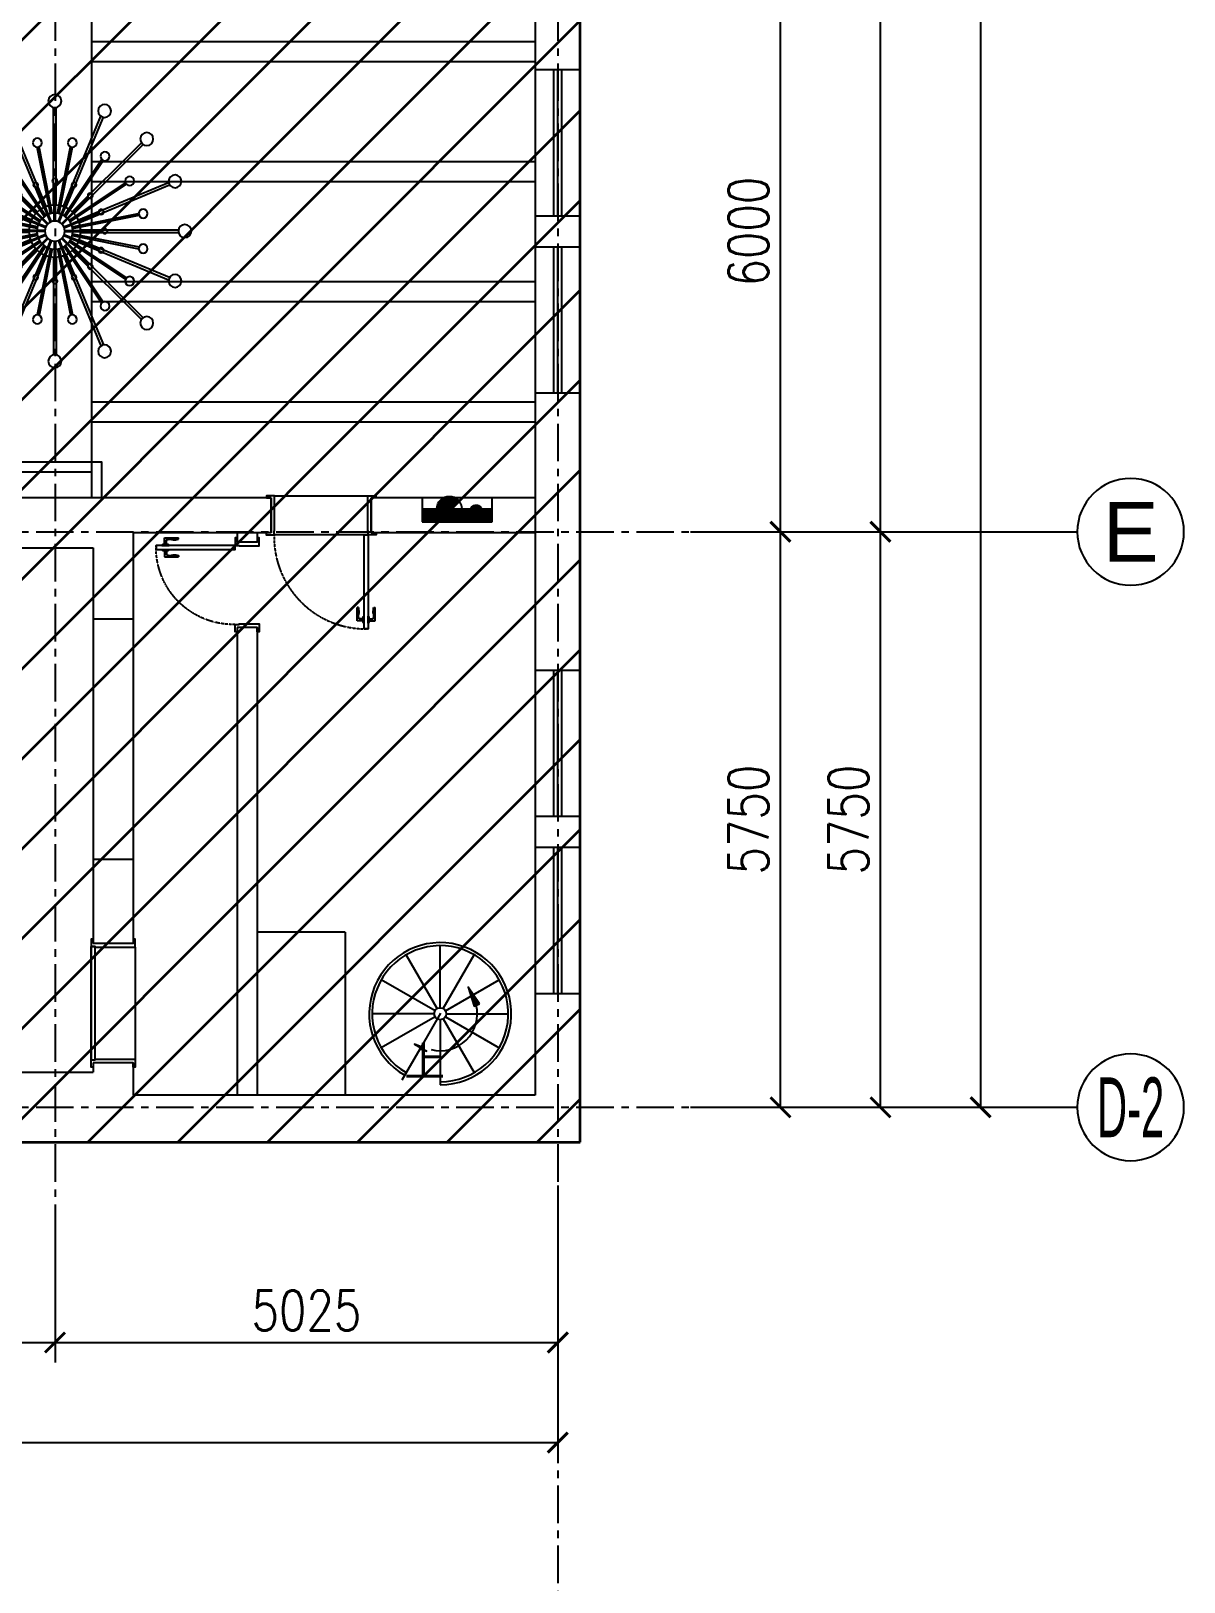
# Model space of a CAD drawing. Header units: millimetres. Extents: x -6033 to 120673, y -4970 to 90533.
# Drawn here: x 109150 to 120673, y 13727 to 29224 of the extents above; entities that cross this region are included whole.
import ezdxf
from ezdxf.enums import TextEntityAlignment as Align

# ---------------------------------------------------------------- set-up
doc = ezdxf.new("R2010")
doc.units = ezdxf.units.MM
doc.linetypes.add('I-AR$0$CENTER', pattern=[2, 1.25, -0.25, 0.25, -0.25])
doc.linetypes.add('I-AR$0$DASH', pattern=[0.35, 0.25, -0.1])
doc.layers.get('DefPoints').update_dxf_attribs({"color": 250})
for name, color, linetype in [('I-AR$0$0-建-楼梯', 1, 'Continuous'), ('I-AR$0$0-建-轴号', 1, 'Continuous'), ('I-AR$0$1-窗', 2, 'Continuous'), ('I-AR$0$A-Fire box', 12, 'Continuous'), ('I-AR$0$A-stairs', 2, 'Continuous'), ('I-AR$0$AXIS_TEXT', 7, 'Continuous'), ('I-AR$0$D-BASE-INTWALL', 1, 'Continuous'), ('I-AR$0$D-BASE-WALL', 4, 'Continuous'), ('I-AR$0$GZET_DIM_1-200_平面尺寸标注', 1, 'Continuous'), ('I-AR$0$I—平面—装饰面层线', 4, 'Continuous'), ('I-AR$0$I—平面—门', 1, 'Continuous'), ('I-CEILING$0$0-LIGHT-RC', 1, 'Continuous'), ('I-CEILING$0$2-天花', 5, 'Continuous'), ('I-CEILING$0$I-RCP-AIR', 64, 'Continuous'), ('I-CEILING$0$I-RCP-COVER', 10, 'Continuous'), ('天花', 7, 'Continuous')]:
    doc.layers.add(name, color=color, linetype=linetype)
for name, color, linetype, lineweight in [('I-AR$0$GZET_COL_GRID_1-200_轴线', 8, 'I-AR$0$CENTER', 25), ('I-AR$0$I-SCOPE', 252, 'Continuous', 35), ('I-AR$0$消火栓', 10, 'Continuous', 70)]:
    doc.layers.add(name, color=color, linetype=linetype, lineweight=lineweight)
doc.styles.add('I-AR$0$GZET-DIMT', font='romans.shx', dxfattribs={"width": 0.8})
doc.styles.add('I-AR$0$GZET-HT', font='arial.ttf', dxfattribs={"width": 0.8})
doc.styles.add('I-AR$0$XD2008', font='simhei.ttf', dxfattribs={"width": 0.7})
doc.styles.add('I-CEILING$0$黑体', font='simhei.ttf', dxfattribs={"height": 600})
doc.dimstyles.new('I-AR$0$GZET_200', dxfattribs={"dimscale": 200, "dimtxt": 2, "dimasz": 1, "dimexe": 1, "dimexo": 1.5, "dimgap": 0.6, "dimtad": 1, "dimdec": 0, "dimrnd": 0.005, "dimzin": 0, "dimdsep": 46, "dimtxsty": 'I-AR$0$GZET-DIMT', "dimblk": 'I-AR$0$_ArchTick', "dimcen": 0.125, "dimclrd": 1, "dimclre": 1, "dimclrt": 2, "dimadec": 0, "dimazin": 0, "dimtfac": 1, "dimtdec": 0, "dimtix": 1, "dimtmove": 2, "dimatfit": 3, "dimldrblk": 'I-AR$0$_Dot', "dimfxl": 1, "dimtvp": 1, "dimtolj": 1, "dimtzin": 0, "dimarcsym": 0})

# ---------------------------------------------------------------- blocks, each defined once
blk = doc.blocks.new('I-AR$0$X1')
at = {"color": 0}
for p, q in [((-121.7816302322499, 159.0280234513048), (-45.30731822534835, 82.55371144440414)), ((-118.2329114106287, 169.621440253416), (-38.23625041348259, 89.624779256269)), ((-113.9407983626352, 179.4714628291522), (-31.16518260161683, 96.69584706813475)), ((-108.9776515230851, 188.6504516133336), (-24.09411478975198, 103.7669148800005)), ((-103.3921645016771, 197.2071002156563), (-17.02304697788622, 110.8379826918663)), ((-97.215837892325, 205.1729092300357), (-9.951979166020465, 117.9090505037311)), ((-90.46661670734011, 212.5658236687814), (-2.880911354155614, 124.9801183155969)), ((-89.98775596957148, 36.27059759980784), (86.78893932706524, 213.0472928964446)), ((-83.15077684868265, 219.3921194338545), (4.190156457710145, 132.0511861274626)), ((-75.26355380940095, 225.6470320183043), (11.26122426957591, 139.1222539393275)), ((-66.78866683785236, 231.3142806704864), (18.33229208144076, 146.1933217511933)), ((-57.69662311177217, 236.3643725681377), (25.40335989330652, 153.264389563059)), ((-47.94136441510545, 240.7512494952016), (32.47442770517227, 160.3354573749239)), ((-37.45427690964061, 244.4062976134683), (39.54549551703712, 167.4065251867896)), ((-26.13346400416322, 247.2276203317215), (46.61656332890288, 174.4775929986554)), ((-13.82350337480784, 249.0597953260967), (53.68763114076864, 181.5486608105202)), ((-0.2734851866471217, 249.6519127616675), (60.75869895263349, 188.619728622386)), ((14.96384268345082, 248.5567205153002), (67.82976676449925, 195.6907964342518)), ((32.84233614797813, 244.8203626745035), (74.90083457636501, 202.7618642461166)), ((56.43398947569312, 235.37084497052), (81.97190238822986, 209.8329320579824)), ((-126.556297421519, 121.3762837693821), (-66.52052166094472, 61.34050800880777)), ((-126.1606700027651, 135.1227919743587), (-59.44945384907987, 68.41157582067262)), ((-125.1769277680087, 105.8547784921411), (-73.59158947280957, 54.26944019694201)), ((-124.479280692467, 147.5835382877922), (-52.3783860372132, 75.48264363253838)), ((-120.9414032194181, 87.47711831981906), (-80.66265728467624, 47.19837238507625)), ((-109.9711097084619, 62.36468918513128), (-87.7337250965411, 40.1273045732114))]:
    blk.add_line(p, q, dxfattribs=at)
blk.add_circle((-1.599408321253577, 124.6589452481267), 125, dxfattribs=at)
blk = doc.blocks.new('I-AR$0$A$C33C75492')
at = {"layer": 'I-AR$0$A-Fire box'}
for p, q in [((-280731.6285119051, 1890493.291948733), (-281431.6285127918, 1890493.291948733)), ((-281431.6285127918, 1890493.291948733), (-281431.6285127918, 1890373.291947909)), ((-280731.6285119051, 1890373.291947909), (-280731.6285119051, 1890493.291948733)), ((-281431.6285127918, 1890383.291947983), (-280731.6285119051, 1890383.291947983)), ((-281431.6285127918, 1890373.291947909), (-280731.6285119051, 1890373.291947909)), ((-281431.6285127918, 1890373.291947909), (-280731.6285119051, 1890373.291947909)), ((-281431.6285127918, 1890373.291947909), (-281431.6285127918, 1890253.291947089)), ((-281431.6285127918, 1890363.291947844), (-280731.6285119051, 1890363.291947844)), ((-281431.6285127918, 1890353.291947775), (-280731.6285119051, 1890353.291947775)), ((-281431.6285127918, 1890343.291947705), (-280731.6285119051, 1890343.291947705)), ((-281431.6285127918, 1890333.29194764), (-280731.6285119051, 1890333.29194764)), ((-281431.6285127918, 1890323.291947566), (-280731.6285119051, 1890323.291947566)), ((-280731.6285119051, 1890253.291947089), (-280731.6285119051, 1890373.291947909)), ((-281431.6285127918, 1890313.291947501), (-280731.6285119051, 1890313.291947501)), ((-281431.6285127918, 1890303.291947432), (-280731.6285119051, 1890303.291947432)), ((-281431.6285127918, 1890293.291947362), (-280731.6285119051, 1890293.291947362)), ((-281431.6285127918, 1890283.291947298), (-280731.6285119051, 1890283.291947298)), ((-281431.6285127918, 1890273.291947223), (-280731.6285119051, 1890273.291947223)), ((-281431.6285127918, 1890263.291947159), (-280731.6285119051, 1890263.291947159)), ((-281431.6285127918, 1890253.291947089), (-280731.6285119051, 1890253.291947089))]:
    blk.add_line(p, q, dxfattribs=at)
at = {"layer": 'I-AR$0$A-Fire box', "color": 8}
for p, q in [((-280951.7382217698, 1890359.582695693), (-280831.7877100817, 1890359.582695693)), ((-280951.1893163041, 1890369.582695706), (-280832.3366155474, 1890369.582695706)), ((-280950.6065850133, 1890349.58269568), (-280832.9193468384, 1890349.58269568)), ((-280948.9114648082, 1890379.582695718), (-280834.6144670433, 1890379.582695718)), ((-280947.6924903345, 1890339.582695667), (-280835.8334415172, 1890339.582695667)), ((-280944.6818730311, 1890389.582695731), (-280838.8440588204, 1890389.582695731)), ((-280942.690874712, 1890329.582695655), (-280840.8350571397, 1890329.582695655)), ((-280937.9676251436, 1890399.582695744), (-280845.5583067079, 1890399.582695744)), ((-280927.3906284528, 1890409.582695756), (-280856.1353033987, 1890409.582695756)), ((-280906.038474335, 1890419.582695769), (-280877.4874575167, 1890419.582695769)), ((-280934.8813156806, 1890319.582695642), (-280848.6446161711, 1890319.582695642)), ((-280922.1723769248, 1890309.58269563), (-280861.3535549269, 1890309.58269563))]:
    blk.add_line(p, q, dxfattribs=at)
blk.add_circle((-280891.7629659259, 1890361.30568599), 60.00000007599591, dxfattribs=at)
at = {"layer": 'I-AR$0$A-Fire box', "color": 8, "extrusion": (0, 0, -1), "xscale": -1, "zscale": -1}
blk.add_blockref('I-AR$0$X1', (281159.8817708637, 1890258.091776287), dxfattribs=at)
blk = doc.blocks.new('*U463')
for points in [[(-1124.999999999991, 470.0000000001583), (-1169.999999999991, 470.0000000001564), (-1169.999999999993, 490.0000000001564), (-1094.999999999993, 490.0000000001764), (-1094.999999999989, 449.9999999999291), (-1089.999999999989, 449.9999999999291), (-1089.999999999954, 50.00000000015461), (-1169.999999999954, 50.00000000014916), (-1169.999999999955, 70.00000000014916), (-1124.999999999955, 70.00000000015825), (-1124.999999999991, 470.0000000001583)], [(65.00000000006025, 470.0000000001533), (110.0000000000603, 470.0000000001515), (110.0000000000603, 490.0000000001515), (35.00000000006025, 490.0000000001715), (35.00000000005662, 449.9999999999241), (30.00000000005662, 449.9999999999241), (30.00000000000114, 50.00000000014967), (110.0000000000011, 50.00000000014421), (110.000000000003, 70.00000000014421), (65.00000000000296, 70.0000000001533), (65.00000000006025, 470.0000000001533)]]:
    blk.add_lwpolyline(points)
at = {"color": 1}
blk.add_lwpolyline([(-1094.999999999989, 449.9999999999836), (35.00000000005662, 449.9999999999241), (35.00000000006207, 489.9999999999241), (-1094.999999999985, 489.9999999999836)], close=True, dxfattribs=at)
blk = doc.blocks.new('I-AR$0$1000门')
at = {"layer": 'I-AR$0$I—平面—装饰面层线'}
for p, q in [((-35, 369.9999999999927), (-35, 20)), ((965, 369.9999999999854), (965, 19.99999999999272))]:
    blk.add_line(p, q, dxfattribs=at)
for points in [[(-35, 369.9999999999927), (-85, 369.9999999999927), (-85, 389.9999999999927), (-5, 390.0000000000073), (-5, 349.9999999997599), (0, 349.9999999997599), (0, 0), (-80, 0), (-80, 20), (-35, 20)], [(965, 369.9999999999854), (1015, 369.9999999999854), (1015, 389.9999999999854), (935, 390), (935, 349.9999999997526), (930, 349.9999999997526), (930, -7.275957614183426e-12), (1010, -7.275957614183426e-12), (1010, 19.99999999999272), (965, 19.99999999999272)]]:
    blk.add_lwpolyline(points, dxfattribs=at)
at = {"layer": 'I-AR$0$I—平面—门'}
for p, q in [((-75.99999989778735, 1248.051309618902), (-75.99999989778735, 1115.051309618902)), ((-15.99999989778735, 1248.051309618902), (-75.99999989778735, 1248.051309618902)), ((-15.99999989778735, 1265.062489973418), (-15.99999989778735, 1211.040129264155)), ((-15.99999989778735, 1265.062489973418), (-10.99999989778735, 1265.062489973418)), ((-10.99999989778735, 1273.062489973418), (-10.99999989778735, 1202.85779986604)), ((-10.99999989778735, 1273.062489973418), (-4.999999897787347, 1273.062489973418)), ((-5, 1273.062490024407), (-5, 1203.040129315144)), ((34.75, 1273.062490024407), (34.75, 1203.040129315144)), ((40.74999989778735, 1273.062489973418), (34.74999989778735, 1273.062489973418)), ((40.74999989778735, 1273.062489973418), (40.74999989778735, 1202.85779986604)), ((45.74999989778735, 1265.062489973418), (40.74999989778735, 1265.062489973418)), ((45.74999989778735, 1265.062489973418), (45.74999989778735, 1211.040129264155)), ((45.74999989778735, 1248.051309618902), (105.7499998977873, 1248.051309618902)), ((105.7499998977873, 1248.051309618902), (105.7499998977873, 1115.051309618902)), ((-61.99999989778735, 1115.051309618902), (-75.99999989778735, 1115.051309618902)), ((-15.99999989778735, 1228.051309618902), (-55.99999989778735, 1228.051309618902)), ((-10.99999989778735, 1211.040129264155), (-15.99999989778735, 1211.040129264155)), ((-4.999999897787347, 1203.040129264155), (-10.99999989778735, 1203.040129264155)), ((34.74999989778735, 1203.040129264155), (40.74999989778735, 1203.040129264155)), ((40.74999989778735, 1211.040129264155), (45.74999989778735, 1211.040129264155)), ((45.74999989778735, 1228.051309618902), (85.74999989778735, 1228.051309618902)), ((91.74999989778735, 1115.051309618902), (105.7499998977873, 1115.051309618902))]:
    blk.add_line(p, q, dxfattribs=at)
blk.add_lwpolyline([(-5, 390.0000000000073), (-5, 1330.000000000007), (34.75, 1330.000000000007), (34.75, 390.0000000000073)], close=True, dxfattribs=at)
for points in [[(-55.99999989778735, 1228.051309618902, 0.2087148726955844), (-55.61267668544315, 1166.515529734352, -0.0618188095131758), (-61.99999989778735, 1115.051309618902, -10.7047790596618)], [(85.74999989778735, 1228.051309618902, -0.2087148726955844), (85.36267668544315, 1166.515529734352, 0.0618188095131758), (91.74999989778735, 1115.051309618902, 10.7047790596618)]]:
    blk.add_lwpolyline(points, format="xyb", dxfattribs=at)
at = {"layer": 'I-AR$0$I—平面—门', "color": 252, "linetype": 'I-AR$0$DASH', "ltscale": 5}
blk.add_arc((16.875, 411.8750000000073), 918.3721037132369, 358.7056093519365, 91.2943906489018, dxfattribs=at)
blk = doc.blocks.new('I-AR$0$chuanghu1')
for p, q in [((0, 3230), (450, 3230)), ((0, 1770), (450, 1770)), ((0, 1460), (450, 1460)), ((0, 0), (450, 0))]:
    blk.add_line(p, q)
at = {"layer": 'I-AR$0$1-窗'}
for p, q in [((185, 3230), (185, 1770)), ((225, 3230), (225, 1770)), ((265, 3230), (265, 1770)), ((185, 1460), (185, 0)), ((225, 1460), (225, 0)), ((265, 1460), (265, 0))]:
    blk.add_line(p, q, dxfattribs=at)
blk = doc.blocks.new('*U456')
at = {"layer": 'I-AR$0$I—平面—装饰面层线'}
for points in [[(-815.0000000000146, 220), (-860.0000000000146, 220), (-860.0000000000146, 240), (-785.0000000000146, 240), (-785.0000000000146, 199.9999999997672), (-780.0000000000146, 199.9999999997672), (-780.0000000000437, 0), (-860.0000000000437, 0), (-860.0000000000437, 20), (-815.0000000000437, 20), (-815.0000000000146, 220)], [(34.99999999994179, 220), (79.9999999999427, 220.0000000000291), (79.9999999999427, 240.0000000000291), (4.999999999941792, 240.0000000000291), (4.999999999941792, 199.9999999997672), (-5.820766091346741e-11, 199.9999999997672), (0, 0), (80.00000000000091, 0), (80.00000000000091, 20), (35, 20), (34.99999999994179, 220)]]:
    blk.add_lwpolyline(points, dxfattribs=at)
at = {"layer": 'I-AR$0$I—平面—门'}
for p, q in [((-860.7333332244161, 946.6944900167309), (-860.7333332244161, 804.8278233500914)), ((-796.7333332244161, 946.69449001676), (-860.7333332244161, 946.6944900167309)), ((-796.7333332244161, 964.8397490615625), (-796.7333332244161, 907.2158976383525)), ((-796.7333332244161, 964.8397490615625), (-791.3999998910731, 964.8397490615625)), ((-791.3999998910731, 973.3730823948881), (-791.399999891044, 898.4880796137168)), ((-791.3999998910731, 973.3730823948881), (-784.9999998910789, 973.3730823948881)), ((-785.0000000001019, 973.3730824493123), (-785.0000000001019, 898.6825643593929)), ((-745.0000000001019, 973.3730824493123), (-745.0000000001019, 898.682564359422)), ((-738.6000001091306, 973.3730823949172), (-745.0000001091248, 973.3730823949172)), ((-738.6000001091306, 973.3730823949172), (-738.6000001091015, 898.4880796137168)), ((-733.2666667757876, 964.8397490615625), (-738.6000001091306, 964.8397490615625)), ((-733.2666667757876, 964.8397490615625), (-733.2666667757876, 907.2158976383525)), ((-733.2666667757876, 946.69449001676), (-669.2666667757876, 946.6944900167891)), ((-669.2666667757876, 946.6944900167891), (-669.2666667757876, 804.8278233501205)), ((-845.7999998910673, 804.8278233500914), (-860.7333332244161, 804.8278233500914)), ((-796.7333332244161, 925.361156683417), (-839.3999998910731, 925.361156683417)), ((-791.399999891044, 907.2158976383525), (-796.7333332244161, 907.2158976383525)), ((-784.9999998910789, 898.682564305027), (-791.399999891044, 898.682564305027)), ((-745.0000001091248, 898.682564305027), (-738.6000001091015, 898.682564305027)), ((-738.6000001091015, 907.2158976383525), (-733.2666667757876, 907.2158976383525)), ((-733.2666667757876, 925.361156683417), (-690.6000001091306, 925.3611566834461)), ((-684.2000001090782, 804.8278233501205), (-669.2666667757876, 804.8278233501205))]:
    blk.add_line(p, q, dxfattribs=at)
blk.add_lwpolyline([(-785.0000000000437, 239.9999999998836), (-785.0000000001019, 1030.000000000002), (-745.0000000001019, 1030.000000000002), (-745.0000000000437, 239.9999999998836)], close=True, dxfattribs=at)
for points in [[(-839.3999998910731, 925.361156683417, 0.2087148726955844), (-838.9868551312102, 859.7229914732179, -0.0618188095131758), (-845.7999998910673, 804.8278233500914, -10.7047790596618)], [(-690.6000001091306, 925.3611566834461, -0.2087148726955844), (-691.0131448689353, 859.7229914732761, 0.0618188095131758), (-684.2000001090782, 804.8278233501205, 10.7047790596618)]]:
    blk.add_lwpolyline(points, format="xyb", dxfattribs=at)
at = {"layer": 'I-AR$0$I—平面—门', "color": 252, "linetype": 'I-AR$0$DASH', "ltscale": 5}
blk.add_arc((-765.0000000001364, 259.9999999999254), 770.259696466144, 358.5121324711614, 91.4878675288386, dxfattribs=at)
blk = doc.blocks.new('I-AR$0$_ArchTick')
at = {"color": 2, "linetype": 'ByBlock', "const_width": 0.15}
blk.add_lwpolyline([(-0.5, -0.5), (0.5, 0.5)], dxfattribs=at)
blk = doc.blocks.new('*D389')
at = {"layer": 'DefPoints', "color": 0, "transparency": 16777216}
for p in [(101390, 17464.40001884795), (109390, 17464.40001884795), (109390, 16120)]:
    blk.add_point(p, dxfattribs=at)
at = {"layer": 'I-AR$0$GZET_DIM_1-200_平面尺寸标注', "color": 1, "lineweight": -2, "transparency": 16777216}
for p, q in [((101390, 17164.40001884795), (101390, 15920)), ((109390, 17164.40001884795), (109390, 15920)), ((101390, 16120), (109390, 16120))]:
    blk.add_line(p, q, dxfattribs=at)
at = {"layer": 'I-AR$0$GZET_DIM_1-200_平面尺寸标注', "color": 1, "lineweight": -2, "transparency": 16777216, "xscale": 200, "yscale": 200, "zscale": 200, "rotation": 180}
blk.add_blockref('I-AR$0$_ArchTick', (101390, 16120), dxfattribs=at)
at = {"layer": 'I-AR$0$GZET_DIM_1-200_平面尺寸标注', "color": 1, "lineweight": -2, "transparency": 16777216, "xscale": 200, "yscale": 200, "zscale": 200}
blk.add_blockref('I-AR$0$_ArchTick', (109390, 16120), dxfattribs=at)
at = {"layer": 'I-AR$0$GZET_DIM_1-200_平面尺寸标注', "color": 2, "transparency": 16777216, "insert": (105390, 16440), "char_height": 400, "attachment_point": 5, "style": 'I-AR$0$GZET-DIMT'}
blk.add_mtext('\\A1;8000', dxfattribs=at)
blk = doc.blocks.new('I-AR$0$_Dot')
at = {"color": 0, "linetype": 'ByBlock', "lineweight": -2}
blk.add_line((-0.5, 0), (-1, 0), dxfattribs=at)
at = {"color": 0, "linetype": 'ByBlock', "const_width": 0.5}
blk.add_lwpolyline([(-0.25, 0, 1), (0.25, 0, 1)], format="xyb", close=True, dxfattribs=at)
blk = doc.blocks.new('*D390')
at = {"layer": 'DefPoints', "color": 0, "transparency": 16777216}
for p in [(109390, 17464.40001884795), (114415, 17464.40001884797), (114415, 16120)]:
    blk.add_point(p, dxfattribs=at)
at = {"layer": 'I-AR$0$GZET_DIM_1-200_平面尺寸标注', "color": 1, "lineweight": -2, "transparency": 16777216}
for p, q in [((109390, 17164.40001884795), (109390, 15920)), ((114415, 17164.40001884797), (114415, 15920)), ((109390, 16120), (114415, 16120))]:
    blk.add_line(p, q, dxfattribs=at)
at = {"layer": 'I-AR$0$GZET_DIM_1-200_平面尺寸标注', "color": 1, "lineweight": -2, "transparency": 16777216, "xscale": 200, "yscale": 200, "zscale": 200, "rotation": 180}
blk.add_blockref('I-AR$0$_ArchTick', (109390, 16120), dxfattribs=at)
at = {"layer": 'I-AR$0$GZET_DIM_1-200_平面尺寸标注', "color": 1, "lineweight": -2, "transparency": 16777216, "xscale": 200, "yscale": 200, "zscale": 200}
blk.add_blockref('I-AR$0$_ArchTick', (114415, 16120), dxfattribs=at)
at = {"layer": 'I-AR$0$GZET_DIM_1-200_平面尺寸标注', "color": 2, "transparency": 16777216, "insert": (111902.5, 16440), "char_height": 400, "attachment_point": 5, "style": 'I-AR$0$GZET-DIMT'}
blk.add_mtext('\\A1;5025', dxfattribs=at)
blk = doc.blocks.new('*D391')
at = {"layer": 'DefPoints', "color": 0, "transparency": 16777216}
for p in [(115441.1066656661, 24220.00000000001), (116640.0000000006, 24220.00000000001), (115441.1066656661, 18470.00000000001)]:
    blk.add_point(p, dxfattribs=at)
at = {"layer": 'I-AR$0$GZET_DIM_1-200_平面尺寸标注', "color": 1, "lineweight": -2, "transparency": 16777216}
for p, q in [((115741.1066656661, 24220.00000000001), (116840.0000000006, 24220.00000000001)), ((116640.0000000006, 18470.00000000001), (116640.0000000006, 24220.00000000001)), ((115741.1066656661, 18470.00000000001), (116840.0000000006, 18470.00000000001))]:
    blk.add_line(p, q, dxfattribs=at)
at = {"layer": 'I-AR$0$GZET_DIM_1-200_平面尺寸标注', "color": 1, "lineweight": -2, "transparency": 16777216, "xscale": 200, "yscale": 200, "zscale": 200}
for p, rotation in [((116640.0000000006, 24220.00000000001), 90), ((116640.0000000006, 18470.00000000001), 270)]:
    blk.add_blockref('I-AR$0$_ArchTick', p, dxfattribs=dict(at, rotation=rotation))
at = {"layer": 'I-AR$0$GZET_DIM_1-200_平面尺寸标注', "color": 2, "transparency": 16777216, "insert": (116320.0000000005, 21344.99999999997), "char_height": 400, "attachment_point": 5, "rotation": 90, "style": 'I-AR$0$GZET-DIMT'}
blk.add_mtext('\\A1;5750', dxfattribs=at)
blk = doc.blocks.new('*D392')
at = {"layer": 'DefPoints', "color": 0, "transparency": 16777216}
for p in [(115441.1066656661, 30220.00000000001), (116640.0000000005, 30220.00000000001), (115441.1066656661, 24220.00000000001)]:
    blk.add_point(p, dxfattribs=at)
at = {"layer": 'I-AR$0$GZET_DIM_1-200_平面尺寸标注', "color": 1, "lineweight": -2, "transparency": 16777216}
for p, q in [((115741.1066656661, 30220.00000000001), (116840.0000000005, 30220.00000000001)), ((116640.0000000005, 24220.00000000001), (116640.0000000005, 30220.00000000001)), ((115741.1066656661, 24220.00000000001), (116840.0000000005, 24220.00000000001))]:
    blk.add_line(p, q, dxfattribs=at)
at = {"layer": 'I-AR$0$GZET_DIM_1-200_平面尺寸标注', "color": 1, "lineweight": -2, "transparency": 16777216, "xscale": 200, "yscale": 200, "zscale": 200}
for p, rotation in [((116640.0000000005, 30220.00000000001), 90), ((116640.0000000005, 24220.00000000001), 270)]:
    blk.add_blockref('I-AR$0$_ArchTick', p, dxfattribs=dict(at, rotation=rotation))
at = {"layer": 'I-AR$0$GZET_DIM_1-200_平面尺寸标注', "color": 2, "transparency": 16777216, "insert": (116320.0000000005, 27219.99999999997), "char_height": 400, "attachment_point": 5, "rotation": 90, "style": 'I-AR$0$GZET-DIMT'}
blk.add_mtext('\\A1;6000', dxfattribs=at)
blk = doc.blocks.new('*D402')
at = {"layer": 'DefPoints', "color": 0, "transparency": 16777216}
for p in [(96385.00000000003, 17177.10095400875), (114415, 16916.51903795119), (114415, 15120)]:
    blk.add_point(p, dxfattribs=at)
at = {"layer": 'I-AR$0$GZET_DIM_1-200_平面尺寸标注', "color": 1, "lineweight": -2, "transparency": 16777216}
for p, q in [((96385.00000000003, 16877.10095400875), (96385.00000000003, 14920)), ((114415, 16616.51903795119), (114415, 14920)), ((96385.00000000003, 15120), (114415, 15120))]:
    blk.add_line(p, q, dxfattribs=at)
at = {"layer": 'I-AR$0$GZET_DIM_1-200_平面尺寸标注', "color": 1, "lineweight": -2, "transparency": 16777216, "xscale": 200, "yscale": 200, "zscale": 200, "rotation": 180}
blk.add_blockref('I-AR$0$_ArchTick', (96385.00000000003, 15120), dxfattribs=at)
at = {"layer": 'I-AR$0$GZET_DIM_1-200_平面尺寸标注', "color": 1, "lineweight": -2, "transparency": 16777216, "xscale": 200, "yscale": 200, "zscale": 200}
blk.add_blockref('I-AR$0$_ArchTick', (114415, 15120), dxfattribs=at)
at = {"layer": 'I-AR$0$GZET_DIM_1-200_平面尺寸标注', "color": 2, "transparency": 16777216, "insert": (105400, 15440), "char_height": 400, "attachment_point": 5, "style": 'I-AR$0$GZET-DIMT'}
blk.add_mtext('\\A1;18030', dxfattribs=at)
blk = doc.blocks.new('*D416')
at = {"layer": 'DefPoints', "color": 0, "transparency": 16777216}
for p in [(115441.1066656661, 24220.00000000001), (117640.0000000006, 24220.00000000001), (115441.1066656661, 18470.00000000001)]:
    blk.add_point(p, dxfattribs=at)
at = {"layer": 'I-AR$0$GZET_DIM_1-200_平面尺寸标注', "color": 1, "lineweight": -2, "transparency": 16777216}
for p, q in [((115741.1066656661, 24220.00000000001), (117840.0000000006, 24220.00000000001)), ((117640.0000000006, 18470.00000000001), (117640.0000000006, 24220.00000000001)), ((115741.1066656661, 18470.00000000001), (117840.0000000006, 18470.00000000001))]:
    blk.add_line(p, q, dxfattribs=at)
at = {"layer": 'I-AR$0$GZET_DIM_1-200_平面尺寸标注', "color": 1, "lineweight": -2, "transparency": 16777216, "xscale": 200, "yscale": 200, "zscale": 200}
for p, rotation in [((117640.0000000006, 24220.00000000001), 90), ((117640.0000000006, 18470.00000000001), 270)]:
    blk.add_blockref('I-AR$0$_ArchTick', p, dxfattribs=dict(at, rotation=rotation))
at = {"layer": 'I-AR$0$GZET_DIM_1-200_平面尺寸标注', "color": 2, "transparency": 16777216, "insert": (117320.0000000006, 21344.99999999997), "char_height": 400, "attachment_point": 5, "rotation": 90, "style": 'I-AR$0$GZET-DIMT'}
blk.add_mtext('\\A1;5750', dxfattribs=at)
blk = doc.blocks.new('*D417')
at = {"layer": 'DefPoints', "color": 0, "transparency": 16777216}
for p in [(115580.8677150154, 54220.00000000001), (117640.0000000007, 54220.00000000001), (115441.1066656661, 24220.00000000001)]:
    blk.add_point(p, dxfattribs=at)
at = {"layer": 'I-AR$0$GZET_DIM_1-200_平面尺寸标注', "color": 1, "lineweight": -2, "transparency": 16777216}
for p, q in [((115880.8677150154, 54220.00000000001), (117840.0000000007, 54220.00000000001)), ((117640.0000000008, 24220.00000000001), (117640.0000000007, 54220.00000000001)), ((115741.1066656661, 24220.00000000001), (117840.0000000008, 24220.00000000001))]:
    blk.add_line(p, q, dxfattribs=at)
at = {"layer": 'I-AR$0$GZET_DIM_1-200_平面尺寸标注', "color": 1, "lineweight": -2, "transparency": 16777216, "xscale": 200, "yscale": 200, "zscale": 200}
for p, rotation in [((117640.0000000007, 54220.00000000001), 90), ((117640.0000000008, 24220.00000000001), 270)]:
    blk.add_blockref('I-AR$0$_ArchTick', p, dxfattribs=dict(at, rotation=rotation))
at = {"layer": 'I-AR$0$GZET_DIM_1-200_平面尺寸标注', "color": 2, "transparency": 16777216, "insert": (117320.0000000007, 39219.99999999996), "char_height": 400, "attachment_point": 5, "rotation": 90, "style": 'I-AR$0$GZET-DIMT'}
blk.add_mtext('\\A1;30000', dxfattribs=at)
blk = doc.blocks.new('*D421')
at = {"layer": 'DefPoints', "color": 0, "transparency": 16777216}
for p in [(115718.0144400984, 84275.00000000003), (115559.0685209097, 18470.00000000001), (118640.0000000006, 18470.00000000001)]:
    blk.add_point(p, dxfattribs=at)
at = {"layer": 'I-AR$0$GZET_DIM_1-200_平面尺寸标注', "color": 1, "lineweight": -2, "transparency": 16777216}
for p, q in [((116018.0144400984, 84275.00000000003), (118840.0000000006, 84275.00000000003)), ((118640.0000000006, 84275.00000000003), (118640.0000000006, 18470.00000000001)), ((115859.0685209097, 18470.00000000001), (118840.0000000006, 18470.00000000001))]:
    blk.add_line(p, q, dxfattribs=at)
at = {"layer": 'I-AR$0$GZET_DIM_1-200_平面尺寸标注', "color": 1, "lineweight": -2, "transparency": 16777216, "xscale": 200, "yscale": 200, "zscale": 200}
for p, rotation in [((118640.0000000006, 84275.00000000003), 90), ((118640.0000000006, 18470.00000000001), 270)]:
    blk.add_blockref('I-AR$0$_ArchTick', p, dxfattribs=dict(at, rotation=rotation))
at = {"layer": 'I-AR$0$GZET_DIM_1-200_平面尺寸标注', "color": 2, "transparency": 16777216, "insert": (118320.0000000006, 51372.49999999998), "char_height": 400, "attachment_point": 5, "rotation": 90, "style": 'I-AR$0$GZET-DIMT'}
blk.add_mtext('\\A1;65805', dxfattribs=at)
blk = doc.blocks.new('I-AR$0$_AXISO')
blk.add_circle((0, 0), 0.5)
at = {"layer": 'I-AR$0$AXIS_TEXT', "style": 'I-AR$0$GZET-HT'}
blk.add_attdef('A', text='', height=0.56, dxfattribs=at).set_placement((0, 0), align=Align.MIDDLE_CENTER)
blk = doc.blocks.new('I-CEILING$0$CTD1')
at = {"layer": 'I-CEILING$0$0-LIGHT-RC'}
for p, q in [((-9.99999999999909, 199.7498435543816), (-10, 951.0102051443359)), ((10, 199.7498435543816), (10, 951.0102051443355))]:
    blk.add_line(p, q, dxfattribs=at)
blk.add_circle((9.094947017729282e-13, 999.9999999999995), 50, dxfattribs=at)
blk = doc.blocks.new('*U722')
at = {"layer": 'I-CEILING$0$2-天花'}
blk.add_blockref('I-CEILING$0$CTD1', (0, -624.8749217771906), dxfattribs=at)
blk = doc.blocks.new('*U723')
at = {"layer": 'I-CEILING$0$0-LIGHT-RC', "color": 0, "linetype": 'ByBlock', "lineweight": -2, "transparency": 16777216}
for p, rotation in [((9495.164414365234, 4522.742223094731), 22.5), ((9973.42297409436, 4522.742223094731), 337.5000000000001), ((9292.440399647732, 4387.286367067259), 45), ((10176.14698881186, 4387.286367067259), 315), ((9156.98454362026, 4184.562352349756), 67.5), ((10311.60284483933, 4184.562352349756), 292.5000000000001), ((9109.418772452605, 3945.433072485194), 90), ((10359.16861600699, 3945.433072485194), 270), ((9156.98454362026, 3706.303792620632), 112.5), ((9292.440399647732, 3503.579777903129), 135), ((10176.14698881186, 3503.579777903129), 225), ((10311.60284483933, 3706.303792620631), 247.5), ((9495.164414365234, 3368.123921875656), 157.5), ((9734.293694229797, 3320.558150708003), 180), ((9973.42297409436, 3368.123921875656), 202.5)]:
    blk.add_blockref('*U722', p, dxfattribs=dict(at, rotation=rotation))
blk.add_blockref('*U722', (9734.293694229797, 4570.307994262384), dxfattribs=at)
blk = doc.blocks.new('I-CEILING$0$1米吊灯')
at = {"layer": 'I-CEILING$0$0-LIGHT-RC'}
blk.add_circle((0, 0), 200, dxfattribs=at)
blk.add_blockref('*U723', (-9734.293694229797, -3945.433072485194), dxfattribs=at)
blk = doc.blocks.new('I-CEILING$0$dadadadadiaod')
at = {"layer": 'I-CEILING$0$0-LIGHT-RC'}
for p, xscale, yscale, zscale, rotation in [((-5.000000000014552, 0), -1.299999999999992, 1.299999999999992, 1.299999999999992, 180), ((-5.000000000014552, 1.455191522836685e-11), -0.9000000000000156, 0.9000000000000156, 0.9000000000000156, 191.2500000000013), ((-5.000000000014552, 0), -0.4999999999999892, 0.4999999999999892, 0.4999999999999892, 225.000000000003)]:
    blk.add_blockref('I-CEILING$0$1米吊灯', p, dxfattribs=dict(at, xscale=xscale, yscale=yscale, zscale=zscale, rotation=rotation))
blk = doc.blocks.new('I-CEILING$0$K_1229142899')
at = {"layer": 'I-CEILING$0$I-RCP-COVER', "color": 8}
for p, q in [((52660, -30810.00000000003), (52660, -59700.00000000003)), ((52660, -55400.00000000003), (57095, -55400.00000000003)), ((52660, -55600.00000000003), (57095, -55600.00000000003)), ((52660, -56600.00000000003), (57095, -56600.00000000003)), ((52660, -56800.00000000003), (57095, -56800.00000000003)), ((52660, -57800.00000000003), (57095, -57800.00000000003)), ((52660, -58000.00000000003), (57095, -58000.00000000003)), ((52660, -59000.00000000003), (57095, -59000.00000000003)), ((52660, -59200.00000000003), (57095, -59200.00000000003)), ((54490, -59940.00000000006), (55420, -59940.00000000006)), ((55425, -60330.00000000006), (54485, -60330.00000000006)), ((52655.00000000023, -65575.00000000198), (52655, -64445.00000000195)), ((53095.00000000023, -64450.00000000201), (53095.00000000006, -65570.00000000195))]:
    blk.add_line(p, q, dxfattribs=at)
at = {"layer": 'I-CEILING$0$0-LIGHT-RC', "color": 8}
blk.add_blockref('I-CEILING$0$dadadadadiaod', (52298.08658283821, -57295.38060233748), dxfattribs=at)
blk = doc.blocks.new('I-CEILING')
at = {"layer": 'I-CEILING$0$I-RCP-COVER'}
blk.add_blockref('I-CEILING$0$K_1229142899', (57095, 84520.00000000003), dxfattribs=at)
at = {"layer": 'I-CEILING$0$I-RCP-AIR', "style": 'I-CEILING$0$黑体'}
for tag, p in [('R', (61966.35764037471, 71748.90466179726)), ('R', (61966.35764037471, 66925.23548761483)), ('R', (51736.06785458369, 63924.76595260655)), ('R', (62976.0678545838, 63924.76595260655)), ('S', (56433.59148415911, 63065))]:
    blk.add_attdef(tag, text='', height=100, dxfattribs=at).set_placement(p, align=Align.MIDDLE_CENTER)
blk = doc.blocks.new('I-AR$0$海龙_1211170131')
at = {"layer": 'I-AR$0$0-建-轴号', "linetype": 'Continuous'}
for p, q in [((116415.0000000001, 23995), (119381.6666666666, 23995.0000001063)), ((116415.0000000001, 18244.999999936), (119381.6666666667, 18245.0000000423))]:
    blk.add_line(p, q, dxfattribs=at)
at = {"layer": 'I-AR$0$GZET_COL_GRID_1-200_轴线', "ltscale": 300}
for p, q in [((109165, 86275), (109165, 15895)), ((114190, 86275), (114190, 15895)), ((93975, 23995), (116415, 23995)), ((93975, 18245), (116415, 18245)), ((114190, 17464.98270905274), (114190, 4688.138150356841))]:
    blk.add_line(p, q, dxfattribs=at)
at = {"layer": 'I-AR$0$0-建-轴号', "linetype": 'Continuous'}
ref = blk.add_blockref('I-AR$0$_AXISO', (119915.0000000002, 23995.00000000735), dxfattribs=dict(at, xscale=-1066.666666666667, yscale=1066.666666666667, zscale=0.6666666666666664, rotation=180))
ref.add_attrib('A', 'E', dxfattribs={"layer": 'I-AR$0$AXIS_TEXT', "height": 597.3333333333333, "style": 'I-AR$0$GZET-HT'}).set_placement((119915.0000000002, 23995.00000000735), align=Align.MIDDLE_CENTER)
ref = blk.add_blockref('I-AR$0$_AXISO', (119915.0000000001, 18244.99999994335), dxfattribs=dict(at, xscale=-1066.666666666667, yscale=1066.666666666667, zscale=0.6666666666666664, rotation=180))
ref.add_attrib('A', 'D-2', dxfattribs={"layer": 'I-AR$0$AXIS_TEXT', "height": 597.3333333333333, "style": 'I-AR$0$GZET-HT', "width": 0.5}).set_placement((119915.0000000001, 18244.99999994335), align=Align.MIDDLE_CENTER)
at = {"layer": 'I-AR$0$GZET_DIM_1-200_平面尺寸标注'}
for base, p1, p2, angle, picture, middle in [((118415.0000000006, 18245.00000000001), (115493.0144400983, 84050), (115334.0685209096, 18245), 90, '*D421', (118095.0000000006, 51147.49999999998)), ((117415.0000000007, 53995.00000000001), (115216.106665666, 23995), (115355.8677150153, 53994.99999999998), 90, '*D417', (117095.0000000007, 38994.99999999996)), ((116415.0000000005, 29995.00000000001), (115216.106665666, 23995), (115216.106665666, 29994.99999999999), 270, '*D392', (116095.0000000005, 26994.99999999997)), ((116415.0000000006, 23995.00000000001), (115216.106665666, 18245), (115216.106665666, 23995), 270, '*D391', (116095.0000000005, 21119.99999999997)), ((117415.0000000006, 23995.00000000001), (115216.106665666, 18245), (115216.106665666, 23995), 90, '*D416', (117095.0000000006, 21119.99999999997))]:
    dim = blk.add_linear_dim(base=base, p1=p1, p2=p2, angle=angle, dimstyle='I-AR$0$GZET_200', dxfattribs=at)
    dim.commit()
    dim.dimension.update_dxf_attribs({"geometry": picture, "text_midpoint": middle, "insert": (-225.0000000000073, -225)})
for base, p1, p2, picture, middle in [((109165, 15895), (101165, 17239.40001884795), (109165, 17239.40001884795), '*D389', (105165, 16215)), ((114190, 15895), (109165, 17239.40001884795), (114190, 17239.40001884797), '*D390', (111677.5, 16215)), ((114190, 14895), (96160.00000000003, 16952.10095400875), (114190, 16691.51903795119), '*D402', (105175, 15215))]:
    dim = blk.add_linear_dim(base=base, p1=p1, p2=p2, dimstyle='I-AR$0$GZET_200', dxfattribs=at)
    dim.commit()
    dim.dimension.update_dxf_attribs({"geometry": picture, "text_midpoint": middle, "insert": (-225.0000000000073, -225)})
blk = doc.blocks.new('I-AR')
at = {"layer": 'I-AR$0$0-建-楼梯'}
h = blk.add_hatch(color=256, dxfattribs=at)
h.dxf.hatch_style = 1
h.paths.add_polyline_path([(113631.8060708516, 19503.82074080192), (113520.5791640063, 19671.51999064826), (113578.7979128617, 19481.09182045853)])
at = {"layer": 'I-AR$0$I-SCOPE'}
h = blk.add_hatch(dxfattribs=at)
h.set_pattern_fill('ANSI31', color=256, scale=200)
h.set_pattern_definition([(45, (0, 0), (-449.0128060534577, 449.0128060534577), [])])
h.paths.add_polyline_path([(63300.00000000001, 72640), (66630, 72640), (66630, 70889.38256153524), (90600, 70889.99999999999), (90600, 66390.00000000001), (96650.00000000001, 66390.00000000001), (96650, 24876.39849369839), (18340, 24876.39849369839), (18340, 66390), (48090, 66390), (48090, 72640), (51400, 72640), (51400, 72649.88673694879), (52869.5, 72649.88673694879), (52869.5, 72640), (55240.00000000001, 72640), (55240.00000000001, 72790.00000000013), (59460, 72790.00000000013), (59460, 72640), (61830.5, 72640), (61830.5, 72649.88673694879), (63300, 72649.88673694879)], flags=16)
h.paths.add_polyline_path([(7330, 0), (7330, -1770), (11180, -1770), (11180, 0), (18450, 0), (18449.99999999991, 2899.999999999971), (27550, 2899.999999999971), (27550, 18090), (37037.33127936907, 18090), (37037.33127936907, 17350), (96200, 17350), (96200, 18120), (114640, 18120), (114640, 84500), (0, 84500), (0, 0)])
at = {"layer": 'I-AR$0$0-建-楼梯'}
blk.add_lwpolyline([(113631.8060708516, 19503.82074080192), (113520.5791640063, 19671.51999064826), (113578.7979128617, 19481.09182045853)], close=True, dxfattribs=at)
blk.add_arc((113240, 19405), 369.9999999999999, 255.8369999572309, 13.31403527856338, dxfattribs=at)
at = {"layer": 'I-AR$0$A-stairs'}
for p, q in [((113210, 19456.96152422705), (112900, 19993.89727457342)), ((113240, 19465), (113240, 20085)), ((113270, 19456.96152422705), (113580, 19993.89727457342)), ((113188.0384757728, 19435), (112651.1027254262, 19745)), ((113291.9615242272, 19435), (113828.8972745733, 19745)), ((113180, 19405), (112560, 19405)), ((113188.0384757728, 19375), (112651.1027254262, 19065)), ((113291.9615242272, 19375), (113828.8972745733, 19065)), ((113300, 19405), (113920, 19405)), ((113240, 19345), (113240, 18695)), ((113270, 19353.03847577295), (113580, 18816.10272542658))]:
    blk.add_line(p, q, dxfattribs=at)
blk.add_lwpolyline([(113243.8847034727, 19411.72850378766), (113049.7928096405, 19075.5514823331), (112981.8652210203, 19100.08055515389), (113101.998340772, 19030.72166612692), (113035.9553989382, 19051.58438395092), (112855.7171437624, 18739.40256851853)], dxfattribs=at)
blk.add_circle((113240, 19405), 60, dxfattribs=at)
for radius in [710, 680]:
    blk.add_arc((113240, 19405), radius, 270, 239.9999999999376, dxfattribs=at)
at = {"layer": 'I-AR$0$D-BASE-INTWALL'}
blk.add_lwpolyline([(107895, 24560), (107895, 24920), (109855, 24920), (109855, 24560)], dxfattribs=at)
at = {"layer": 'I-AR$0$D-BASE-WALL'}
for p, q in [((114640, 84500), (114640, 18120)), ((114190, 84050), (114190, 18590)), ((111550, 24560), (107710, 24560)), ((111550, 24560), (111550, 24210)), ((114190, 24560), (112550, 24560)), ((112550, 24560), (112550, 24210)), ((111550, 24210), (110170, 24210)), ((110170, 24210), (110170, 20105.00000000006)), ((111210, 24210), (111210, 24115)), ((111410, 24210), (111410, 24115.00000000003)), ((114190, 24210), (112550, 24210)), ((109770, 24060), (109770, 20105.00000000006)), ((111410, 24115.00000000003), (111210, 24115)), ((109770, 23350), (110170, 23350)), ((111210, 23265.00000000003), (111210, 18590)), ((111410, 23265.00000000006), (111410, 18590)), ((109770, 20950), (110170, 20950)), ((112290, 20220), (111410, 20220)), ((112290, 20220), (112290, 18590)), ((110170, 20105.00000000006), (109770, 20105.00000000006)), ((109770, 18915), (109770, 18820)), ((110170, 18915), (109770, 18915)), ((110170, 18915), (110170, 18590)), ((107850, 18820), (109770, 18820)), ((114190, 18590), (110170, 18590)), ((107850, 18120), (114640, 18120))]:
    blk.add_line(p, q, dxfattribs=at)
for points in [[(109025, 24560), (109025, 24820), (109755, 24820), (109755, 24560)], [(107520, 24470), (107520, 23970), (107820, 23970), (107820, 24060), (109770, 24060)]]:
    blk.add_lwpolyline(points, dxfattribs=at)
at = {"layer": 'I-AR$0$I-SCOPE'}
blk.add_lwpolyline([(7330, 0), (7330, -1770), (11180, -1770), (11180, 0), (18450, 0), (18449.99999999991, 2899.999999999971), (27550, 2899.999999999971), (27550, 18090), (37037.33127936907, 18090), (37037.33127936907, 17350), (96200, 17350), (96200, 18120), (114640, 18120), (114640, 84500), (0, 84500), (0, 0)], close=True, dxfattribs=at)
at = {"layer": 'I-AR$0$D-BASE-WALL'}
for name, p, rotation in [('I-AR$0$chuanghu1', (114639.9999999995, 28835), 180), ('I-AR$0$1000门', (112515, 24580), 180), ('I-AR$0$chuanghu1', (114640, 22835), 180), ('*U463', (110240.0000000005, 20040), 90)]:
    blk.add_blockref(name, p, dxfattribs=dict(at, rotation=rotation))
at = {"layer": 'I-AR$0$D-BASE-WALL', "xscale": -1.000000000000003, "rotation": 90}
blk.add_blockref('*U456', (111430, 23300), dxfattribs=at)
at = {"layer": 'I-AR$0$GZET_COL_GRID_1-200_轴线'}
blk.add_blockref('I-AR$0$海龙_1211170131', (225.0000000000073, 225), dxfattribs=at)
at = {"layer": 'I-AR$0$消火栓', "color": 3, "ltscale": 0.8}
blk.add_blockref('I-AR$0$A$C33C75492', (394491.5739499498, -1865933.291948734), dxfattribs=at)
at = {"layer": 'I-AR$0$0-建-楼梯', "style": 'I-AR$0$XD2008'}
blk.add_text('上', height=300, dxfattribs=at).set_placement((112879.1292666593, 18779.01838667429))

msp = doc.modelspace()

# ---------------------------------------------------------------- block references
msp.add_blockref('I-AR', (0, 0))

# ---------------------------------------------------------------- next in the draw order: block references
at = {"layer": '天花'}
msp.add_blockref('I-CEILING', (0, 0), dxfattribs=at)

doc.saveas('drawing.dxf')
